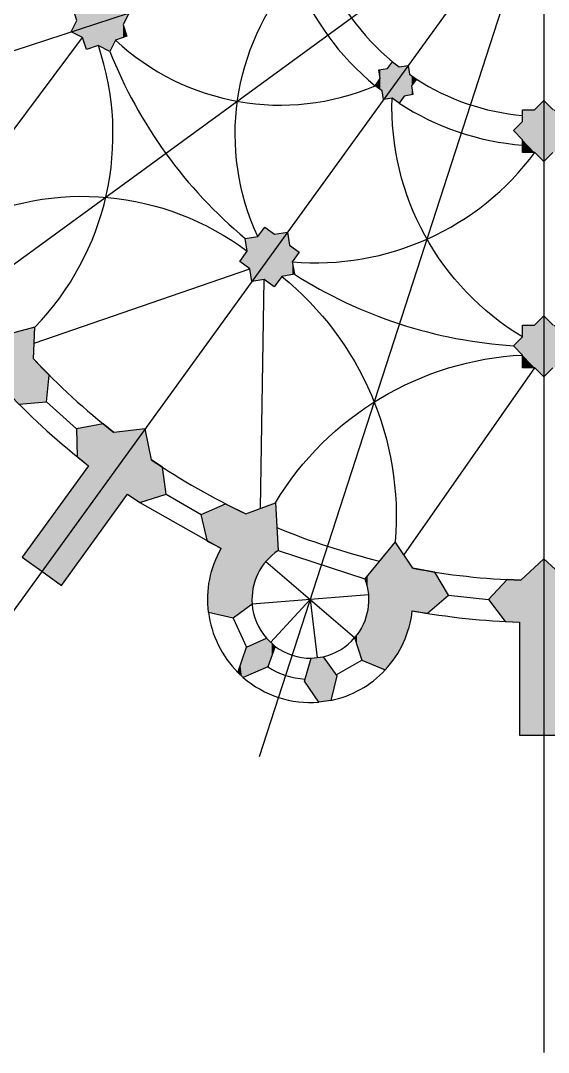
# Model space of a CAD drawing. Extents: x 146 to 208, y -275 to -29.
# Drawn here: x 166.88 to 182.21, y -194.89 to -164.92 of the extents above; entities that cross this region are included whole.
import ezdxf

# ---------------------------------------------------------------- set-up
doc = ezdxf.new("R2010")
doc.units = 0
for name, color, linetype in [('BASE_PLAN', 7, 'CONTINUOUS'), ('LINE_OF_SYMMETRY', 7, 'CONTINUOUS'), ('POCHE', 7, 'CONTINUOUS'), ('VAULT_LINES', 7, 'CONTINUOUS')]:
    doc.layers.add(name, color=color, linetype=linetype)

# ---------------------------------------------------------------- blocks, each defined once
blk = doc.blocks.new('*U58')
at = {"layer": 'POCHE', "linetype": 'CONTINUOUS'}
for points in [[(182.077, -185.668), (181.403, -181.171), (182.077, -180.55)], [(182.077, -185.668), (182.077, -180.55), (182.75, -185.668)], [(182.75, -185.668), (182.077, -180.55), (182.75, -181.171)], [(180.952, -182.371), (180.469, -181.729), (180.952, -181.216)], [(181.01, -182.373), (180.952, -181.216), (181.01, -181.154)], [(180.952, -182.371), (180.952, -181.216), (181.01, -182.373)], [(181.01, -182.373), (181.01, -181.154), (181.372, -182.389)], [(181.372, -182.389), (181.01, -181.154), (181.372, -181.17)], [(181.372, -185.668), (181.372, -181.17), (181.403, -185.668)], [(181.403, -185.668), (181.372, -181.17), (181.403, -181.171)], [(181.403, -185.668), (181.403, -181.171), (182.077, -185.668)], [(182.75, -185.668), (182.75, -181.171), (182.782, -185.668)], [(182.782, -185.668), (182.75, -181.171), (182.782, -181.171)], [(182.782, -182.389), (182.782, -181.171), (183.202, -182.389)], [(183.202, -182.389), (182.782, -181.171), (183.202, -181.171)], [(181.372, -185.668), (181.372, -185.668), (181.372, -182.389)], [(182.782, -185.668), (182.782, -182.389), (182.782, -185.668)], [(182.782, -185.668), (182.782, -182.389), (182.782, -185.081)], [(182.782, -185.668), (182.782, -185.081), (183.3, -185.668)], [(183.3, -185.668), (182.782, -185.081), (183.3, -185.081)], [(183.3, -185.668), (183.3, -185.081), (183.581, -185.374)]]:
    blk.add_solid(points, dxfattribs=at)
blk = doc.blocks.new('*U59')
at = {"layer": 'POCHE', "linetype": 'CONTINUOUS'}
for points in [[(173.439, -183.956), (173.344, -183.388), (173.439, -183.113)], [(174.014, -183.706), (173.439, -183.113), (174.014, -182.853)], [(173.439, -183.956), (173.439, -183.113), (174.014, -183.706)], [(174.014, -183.706), (174.014, -182.853), (174.044, -183.693)], [(174.044, -183.693), (174.014, -182.853), (174.044, -182.886)], [(174.044, -183.693), (174.044, -182.886), (174.056, -183.687)], [(174.056, -183.687), (174.044, -182.886), (174.056, -182.899)], [(174.056, -183.687), (174.056, -182.899), (174.074, -183.639)], [(174.074, -183.639), (174.056, -182.899), (174.074, -182.918)], [(174.074, -183.639), (174.074, -182.918), (174.105, -183.553)], [(174.105, -183.553), (174.074, -182.918), (174.105, -182.949)], [(174.105, -183.553), (174.105, -182.949), (174.137, -183.465)], [(174.137, -183.465), (174.105, -182.949), (174.137, -182.98)], [(174.137, -183.465), (174.137, -182.98), (174.169, -183.375)], [(174.169, -183.375), (174.137, -182.98), (174.169, -183.009)], [(174.169, -183.375), (174.169, -183.009), (174.202, -183.283)], [(174.202, -183.283), (174.169, -183.009), (174.202, -183.038)], [(174.202, -183.283), (174.202, -183.038), (174.236, -183.188)], [(174.236, -183.188), (174.202, -183.038), (174.236, -183.066)], [(174.236, -183.188), (174.236, -183.066), (174.271, -183.092)], [(173.344, -183.997), (173.303, -183.506), (173.344, -183.388)], [(173.344, -183.997), (173.344, -183.388), (173.439, -183.956)], [(173.263, -183.924), (173.223, -183.736), (173.263, -183.622)], [(173.303, -183.961), (173.263, -183.622), (173.303, -183.506)], [(173.263, -183.924), (173.263, -183.622), (173.303, -183.961)], [(173.303, -183.961), (173.303, -183.506), (173.344, -183.997)], [(173.223, -183.887), (173.185, -183.849), (173.223, -183.736)], [(173.223, -183.887), (173.223, -183.736), (173.263, -183.924)]]:
    blk.add_solid(points, dxfattribs=at)
blk = doc.blocks.new('*U60')
at = {"layer": 'POCHE', "linetype": 'CONTINUOUS'}
for points in [[(175.581, -184.708), (175.538, -183.416), (175.581, -183.409)], [(175.624, -184.704), (175.581, -183.409), (175.624, -183.401)], [(175.581, -184.708), (175.581, -183.409), (175.624, -184.704)], [(175.624, -184.704), (175.624, -183.401), (175.625, -184.704)], [(175.625, -184.704), (175.624, -183.401), (175.625, -183.401)], [(175.667, -184.699), (175.625, -183.401), (175.667, -183.392)], [(175.625, -184.704), (175.625, -183.401), (175.667, -184.699)], [(175.667, -184.699), (175.667, -183.392), (175.712, -184.693)], [(175.712, -184.693), (175.667, -183.392), (175.712, -183.455)], [(175.318, -184.383), (175.127, -184.098), (175.318, -183.434)], [(175.362, -184.449), (175.318, -183.434), (175.362, -183.433)], [(175.318, -184.383), (175.318, -183.434), (175.362, -184.449)], [(175.406, -184.515), (175.362, -183.433), (175.406, -183.43)], [(175.362, -184.449), (175.362, -183.433), (175.406, -184.515)], [(175.45, -184.581), (175.406, -183.43), (175.45, -183.427)], [(175.406, -184.515), (175.406, -183.43), (175.45, -184.581)], [(175.493, -184.646), (175.45, -183.427), (175.493, -183.422)], [(175.45, -184.581), (175.45, -183.427), (175.493, -184.646)], [(175.537, -184.712), (175.493, -183.422), (175.537, -183.416)], [(175.493, -184.646), (175.493, -183.422), (175.537, -184.712)], [(175.537, -184.712), (175.537, -183.416), (175.538, -184.713)], [(175.538, -184.713), (175.537, -183.416), (175.538, -183.416)], [(175.538, -184.713), (175.538, -183.416), (175.581, -184.708)], [(175.712, -184.693), (175.712, -183.455), (175.798, -184.679)], [(175.798, -184.679), (175.712, -183.455), (175.798, -183.576)], [(175.798, -184.679), (175.798, -183.576), (175.884, -184.663)], [(175.884, -184.663), (175.798, -183.576), (175.884, -183.696)], [(175.884, -184.663), (175.884, -183.696), (176.065, -183.95)]]:
    blk.add_solid(points, dxfattribs=at)
blk = doc.blocks.new('*U61')
at = {"layer": 'POCHE', "linetype": 'CONTINUOUS'}
for points in [[(168.515, -177.581), (168.5, -176.777), (168.515, -176.774)], [(168.844, -177.843), (168.515, -176.774), (168.844, -176.712)], [(168.515, -177.581), (168.515, -176.774), (168.844, -177.843)], [(169.274, -179.657), (168.844, -176.712), (169.274, -176.631)], [(168.844, -180.251), (168.844, -176.712), (169.274, -179.657)], [(169.274, -179.657), (169.274, -176.631), (169.583, -179.231)], [(169.583, -179.231), (169.274, -176.631), (169.583, -176.877)], [(170.335, -178.908), (169.985, -176.83), (170.335, -176.789)], [(170.492, -178.861), (170.335, -176.789), (170.492, -176.771)], [(170.335, -178.908), (170.335, -176.789), (170.492, -178.861)], [(170.492, -178.861), (170.492, -176.771), (170.673, -178.805)], [(170.673, -178.805), (170.492, -176.771), (170.673, -177.671)], [(169.985, -178.675), (169.583, -176.877), (169.985, -176.83)], [(169.583, -179.231), (169.583, -176.877), (169.985, -178.675)], [(169.985, -178.675), (169.985, -176.83), (170.335, -178.908)], [(170.673, -178.805), (170.673, -177.671), (171.001, -178.705)], [(171.001, -178.705), (170.673, -177.671), (171.001, -177.89)], [(168.844, -180.251), (168.065, -178.92), (168.844, -177.843)], [(171.001, -178.705), (171.001, -177.89), (171.102, -178.674)], [(168.065, -181.328), (167.494, -179.708), (168.065, -178.92)], [(168.065, -181.328), (168.065, -178.92), (168.844, -180.251)], [(167.494, -180.912), (166.924, -180.496), (167.494, -179.708)], [(167.494, -180.912), (167.494, -179.708), (168.065, -181.328)]]:
    blk.add_solid(points, dxfattribs=at)
blk = doc.blocks.new('*U62')
at = {"layer": 'POCHE', "linetype": 'CONTINUOUS'}
for points in [[(172.302, -180.048), (172.118, -179.263), (172.302, -179.182)], [(172.703, -180.247), (172.302, -179.182), (172.703, -179.005)], [(172.302, -180.048), (172.302, -179.182), (172.703, -180.247)], [(172.829, -182.222), (172.703, -179.005), (172.829, -178.95)], [(172.703, -182.191), (172.703, -179.005), (172.829, -182.222)], [(172.829, -182.222), (172.829, -178.95), (173.048, -182.274)], [(173.048, -182.274), (172.829, -178.95), (173.048, -179.058)], [(173.048, -182.274), (173.048, -179.058), (173.416, -182.002)], [(173.416, -182.002), (173.048, -179.058), (173.416, -179.239)], [(173.595, -181.87), (173.416, -179.239), (173.595, -179.172)], [(173.595, -181.757), (173.595, -179.172), (173.595, -181.702)], [(173.595, -181.702), (173.595, -179.172), (173.595, -179.172)], [(173.595, -181.702), (173.595, -179.172), (173.597, -181.646)], [(173.597, -181.646), (173.595, -179.172), (173.597, -179.172)], [(173.6, -181.591), (173.597, -179.172), (173.6, -179.17)], [(173.597, -181.646), (173.597, -179.172), (173.6, -181.591)], [(173.606, -181.535), (173.6, -179.17), (173.606, -179.168)], [(173.6, -181.591), (173.6, -179.17), (173.606, -181.535)], [(173.613, -181.478), (173.606, -179.168), (173.613, -179.165)], [(173.606, -181.535), (173.606, -179.168), (173.613, -181.478)], [(173.623, -181.422), (173.613, -179.165), (173.623, -179.162)], [(173.613, -181.478), (173.613, -179.165), (173.623, -181.422)], [(173.634, -181.366), (173.623, -179.162), (173.634, -179.158)], [(173.623, -181.422), (173.623, -179.162), (173.634, -181.366)], [(173.647, -181.31), (173.634, -179.158), (173.647, -179.153)], [(173.634, -181.366), (173.634, -179.158), (173.647, -181.31)], [(173.662, -181.255), (173.647, -179.153), (173.662, -179.147)], [(173.647, -181.31), (173.647, -179.153), (173.662, -181.255)], [(173.679, -181.2), (173.662, -179.147), (173.679, -179.141)], [(173.662, -181.255), (173.662, -179.147), (173.679, -181.2)], [(173.698, -181.145), (173.679, -179.141), (173.698, -179.134)], [(173.679, -181.2), (173.679, -179.141), (173.698, -181.145)], [(173.719, -181.091), (173.698, -179.134), (173.719, -179.126)], [(173.698, -181.145), (173.698, -179.134), (173.719, -181.091)], [(173.742, -181.037), (173.719, -179.126), (173.742, -179.118)], [(173.719, -181.091), (173.719, -179.126), (173.742, -181.037)], [(173.766, -180.985), (173.742, -179.118), (173.766, -179.109)], [(173.742, -181.037), (173.742, -179.118), (173.766, -180.985)], [(173.793, -180.933), (173.766, -179.109), (173.793, -179.099)], [(173.766, -180.985), (173.766, -179.109), (173.793, -180.933)], [(173.821, -180.882), (173.793, -179.099), (173.821, -179.088)], [(173.793, -180.933), (173.793, -179.099), (173.821, -180.882)], [(173.851, -180.833), (173.821, -179.088), (173.851, -179.077)], [(173.821, -180.882), (173.821, -179.088), (173.851, -180.833)], [(173.882, -180.784), (173.851, -179.077), (173.882, -179.066)], [(173.851, -180.833), (173.851, -179.077), (173.882, -180.784)], [(173.915, -180.736), (173.882, -179.066), (173.915, -179.054)], [(173.882, -180.784), (173.882, -179.066), (173.915, -180.736)], [(173.949, -180.69), (173.915, -179.054), (173.949, -179.041)], [(173.915, -180.736), (173.915, -179.054), (173.949, -180.69)], [(173.985, -180.645), (173.949, -179.041), (173.985, -179.028)], [(173.949, -180.69), (173.949, -179.041), (173.985, -180.645)], [(174.022, -180.602), (173.985, -179.028), (174.022, -179.014)], [(173.985, -180.645), (173.985, -179.028), (174.022, -180.602)], [(174.06, -180.56), (174.022, -179.014), (174.06, -179)], [(174.022, -180.602), (174.022, -179.014), (174.06, -180.56)], [(174.1, -180.52), (174.06, -179), (174.1, -178.985)], [(174.06, -180.56), (174.06, -179), (174.1, -180.52)], [(174.14, -180.481), (174.1, -178.985), (174.14, -178.97)], [(174.1, -180.52), (174.1, -178.985), (174.14, -180.481)], [(174.182, -180.444), (174.14, -178.97), (174.182, -178.954)], [(174.14, -180.481), (174.14, -178.97), (174.182, -180.444)], [(174.224, -180.408), (174.182, -178.954), (174.224, -178.939)], [(174.182, -180.444), (174.182, -178.954), (174.224, -180.408)], [(174.268, -180.374), (174.224, -178.939), (174.268, -178.923)], [(174.224, -180.408), (174.224, -178.939), (174.268, -180.374)], [(174.276, -180.368), (174.268, -178.923), (174.276, -178.919)], [(174.268, -180.374), (174.268, -178.923), (174.276, -180.368)], [(174.276, -180.368), (174.276, -178.919), (174.312, -180.342)], [(174.312, -180.342), (174.276, -178.919), (174.312, -179.538)], [(173.416, -182.002), (173.416, -179.239), (173.595, -181.87)], [(174.312, -180.342), (174.312, -179.538), (174.357, -180.311)], [(172.62, -182.171), (172.594, -180.458), (172.62, -180.405)], [(172.647, -182.178), (172.62, -180.405), (172.647, -180.351)], [(172.62, -182.171), (172.62, -180.405), (172.647, -182.178)], [(172.675, -182.185), (172.647, -180.351), (172.675, -180.299)], [(172.647, -182.178), (172.647, -180.351), (172.675, -182.185)], [(172.703, -182.191), (172.675, -180.299), (172.703, -180.247)], [(172.675, -182.185), (172.675, -180.299), (172.703, -182.191)], [(172.501, -182.143), (172.48, -180.736), (172.501, -180.68)], [(172.523, -182.148), (172.501, -180.68), (172.523, -180.623)], [(172.501, -182.143), (172.501, -180.68), (172.523, -182.148)], [(172.545, -182.154), (172.523, -180.623), (172.545, -180.568)], [(172.523, -182.148), (172.523, -180.623), (172.545, -182.154)], [(172.569, -182.159), (172.545, -180.568), (172.569, -180.513)], [(172.545, -182.154), (172.545, -180.568), (172.569, -182.159)], [(172.594, -182.165), (172.569, -180.513), (172.594, -180.458)], [(172.569, -182.159), (172.569, -180.513), (172.594, -182.165)], [(172.594, -182.165), (172.594, -180.458), (172.62, -182.171)], [(172.409, -182.121), (172.394, -181.026), (172.409, -180.968)], [(172.425, -182.125), (172.409, -180.968), (172.425, -180.909)], [(172.409, -182.121), (172.409, -180.968), (172.425, -182.125)], [(172.443, -182.129), (172.425, -180.909), (172.443, -180.851)], [(172.425, -182.125), (172.425, -180.909), (172.443, -182.129)], [(172.461, -182.133), (172.443, -180.851), (172.461, -180.793)], [(172.443, -182.129), (172.443, -180.851), (172.461, -182.133)], [(172.48, -182.138), (172.461, -180.793), (172.48, -180.736)], [(172.461, -182.133), (172.461, -180.793), (172.48, -182.138)], [(172.48, -182.138), (172.48, -180.736), (172.501, -182.143)], [(172.347, -182.106), (172.338, -181.324), (172.347, -181.264)], [(172.357, -182.108), (172.347, -181.264), (172.357, -181.205)], [(172.347, -182.106), (172.347, -181.264), (172.357, -182.108)], [(172.368, -182.111), (172.357, -181.205), (172.368, -181.145)], [(172.357, -182.108), (172.357, -181.205), (172.368, -182.111)], [(172.381, -182.114), (172.368, -181.145), (172.381, -181.085)], [(172.368, -182.111), (172.368, -181.145), (172.381, -182.114)], [(172.394, -182.117), (172.381, -181.085), (172.394, -181.026)], [(172.381, -182.114), (172.381, -181.085), (172.394, -182.117)], [(172.394, -182.117), (172.394, -181.026), (172.409, -182.121)], [(172.313, -181.866), (172.312, -181.626), (172.313, -181.602)], [(172.315, -181.896), (172.313, -181.602), (172.315, -181.565)], [(172.313, -181.866), (172.313, -181.602), (172.315, -181.896)], [(172.317, -181.925), (172.315, -181.565), (172.317, -181.541)], [(172.315, -181.896), (172.315, -181.565), (172.317, -181.925)], [(172.319, -181.957), (172.317, -181.541), (172.319, -181.505)], [(172.317, -181.925), (172.317, -181.541), (172.319, -181.957)], [(172.321, -181.985), (172.319, -181.505), (172.321, -181.481)], [(172.319, -181.957), (172.319, -181.505), (172.321, -181.985)], [(172.324, -182.018), (172.321, -181.481), (172.324, -181.445)], [(172.321, -181.985), (172.321, -181.481), (172.324, -182.018)], [(172.327, -182.044), (172.324, -181.445), (172.327, -181.421)], [(172.324, -182.018), (172.324, -181.445), (172.327, -182.044)], [(172.331, -182.078), (172.327, -181.421), (172.331, -181.384)], [(172.327, -182.044), (172.327, -181.421), (172.331, -182.078)], [(172.333, -182.103), (172.331, -181.384), (172.333, -181.362)], [(172.331, -182.078), (172.331, -181.384), (172.333, -182.103)], [(172.338, -182.104), (172.333, -181.362), (172.338, -181.324)], [(172.333, -182.103), (172.333, -181.362), (172.338, -182.104)], [(172.338, -182.104), (172.338, -181.324), (172.347, -182.106)], [(172.311, -181.768), (172.31, -181.746), (172.311, -181.686)], [(172.312, -181.834), (172.311, -181.664), (172.312, -181.626)], [(172.311, -181.806), (172.311, -181.686), (172.311, -181.664)], [(172.311, -181.806), (172.311, -181.664), (172.312, -181.834)], [(172.311, -181.768), (172.311, -181.686), (172.311, -181.806)], [(172.312, -181.834), (172.312, -181.626), (172.313, -181.866)], [(173.595, -181.87), (173.595, -181.757), (173.596, -181.869)], [(173.596, -181.869), (173.595, -181.757), (173.596, -181.812)], [(173.596, -181.869), (173.596, -181.812), (173.6, -181.866)]]:
    blk.add_solid(points, dxfattribs=at)
blk = doc.blocks.new('*U63')
at = {"layer": 'POCHE', "linetype": 'CONTINUOUS'}
for points in [[(177.727, -183.452), (177.692, -180.134), (177.727, -180.091)], [(177.757, -183.409), (177.727, -180.091), (177.757, -180.055)], [(177.727, -183.452), (177.727, -180.091), (177.757, -183.409)], [(177.757, -183.409), (177.757, -180.055), (177.761, -183.403)], [(177.761, -183.403), (177.757, -180.055), (177.761, -180.061)], [(177.761, -183.403), (177.761, -180.061), (177.795, -183.352)], [(177.795, -183.352), (177.761, -180.061), (177.795, -180.111)], [(177.795, -183.352), (177.795, -180.111), (177.827, -183.301)], [(177.827, -183.301), (177.795, -180.111), (177.827, -180.159)], [(177.465, -183.776), (176.986, -181), (177.465, -180.413)], [(177.505, -183.733), (177.465, -180.413), (177.505, -180.364)], [(177.465, -183.776), (177.465, -180.413), (177.505, -183.733)], [(177.544, -183.688), (177.505, -180.364), (177.544, -180.316)], [(177.505, -183.733), (177.505, -180.364), (177.544, -183.688)], [(177.582, -183.643), (177.544, -180.316), (177.582, -180.269)], [(177.544, -183.688), (177.544, -180.316), (177.582, -183.643)], [(177.62, -183.597), (177.582, -180.269), (177.62, -180.223)], [(177.582, -183.643), (177.582, -180.269), (177.62, -183.597)], [(177.657, -183.549), (177.62, -180.223), (177.657, -180.178)], [(177.62, -183.597), (177.62, -180.223), (177.657, -183.549)], [(177.692, -183.501), (177.657, -180.178), (177.692, -180.134)], [(177.657, -183.549), (177.657, -180.178), (177.692, -183.501)], [(177.692, -183.501), (177.692, -180.134), (177.727, -183.452)], [(177.827, -183.301), (177.827, -180.159), (177.858, -183.249)], [(177.858, -183.249), (177.827, -180.159), (177.858, -180.206)], [(177.858, -183.249), (177.858, -180.206), (177.888, -183.197)], [(177.888, -183.197), (177.858, -180.206), (177.888, -180.251)], [(177.888, -183.197), (177.888, -180.251), (177.917, -183.144)], [(177.917, -183.144), (177.888, -180.251), (177.917, -180.295)], [(177.917, -183.144), (177.917, -180.295), (177.945, -183.09)], [(177.945, -183.09), (177.917, -180.295), (177.945, -180.337)], [(177.945, -183.09), (177.945, -180.337), (177.972, -183.036)], [(177.972, -183.036), (177.945, -180.337), (177.972, -180.378)], [(177.972, -183.036), (177.972, -180.378), (177.998, -182.981)], [(177.998, -182.981), (177.972, -180.378), (177.998, -180.416)], [(177.998, -182.981), (177.998, -180.416), (178.022, -182.925)], [(178.022, -182.925), (177.998, -180.416), (178.022, -180.454)], [(178.022, -182.925), (178.022, -180.454), (178.046, -182.87)], [(178.046, -182.87), (178.022, -180.454), (178.046, -180.489)], [(178.046, -182.87), (178.046, -180.489), (178.068, -182.813)], [(178.068, -182.813), (178.046, -180.489), (178.068, -180.523)], [(178.068, -182.813), (178.068, -180.523), (178.089, -182.757)], [(178.089, -182.757), (178.068, -180.523), (178.089, -180.555)], [(178.089, -182.757), (178.089, -180.555), (178.11, -182.699)], [(178.11, -182.699), (178.089, -180.555), (178.11, -180.585)], [(178.11, -182.699), (178.11, -180.585), (178.128, -182.642)], [(178.128, -182.642), (178.11, -180.585), (178.128, -180.613)], [(178.128, -182.642), (178.128, -180.613), (178.146, -182.584)], [(178.146, -182.584), (178.128, -180.613), (178.146, -180.64)], [(178.146, -182.584), (178.146, -180.64), (178.163, -182.526)], [(178.163, -182.526), (178.146, -180.64), (178.163, -180.665)], [(178.163, -182.526), (178.163, -180.665), (178.178, -182.468)], [(178.178, -182.468), (178.163, -180.665), (178.178, -180.688)], [(178.178, -182.468), (178.178, -180.688), (178.192, -182.41)], [(178.192, -182.41), (178.178, -180.688), (178.192, -180.709)], [(178.192, -182.41), (178.192, -180.709), (178.205, -182.351)], [(178.205, -182.351), (178.192, -180.709), (178.205, -180.729)], [(176.978, -181.566), (176.971, -181.018), (176.978, -181.01)], [(176.982, -181.623), (176.978, -181.01), (176.982, -181.005)], [(176.978, -181.566), (176.978, -181.01), (176.982, -181.623)], [(176.985, -181.68), (176.982, -181.005), (176.985, -181.001)], [(176.982, -181.623), (176.982, -181.005), (176.985, -181.68)], [(176.986, -181.738), (176.985, -181.001), (176.986, -181)], [(176.985, -181.68), (176.985, -181.001), (176.986, -181.738)], [(176.986, -183.577), (176.986, -181), (177.465, -183.776)], [(178.205, -182.351), (178.205, -180.729), (178.217, -182.292)], [(178.217, -182.292), (178.205, -180.729), (178.217, -180.747)], [(178.217, -182.292), (178.217, -180.747), (178.228, -182.233)], [(178.228, -182.233), (178.217, -180.747), (178.228, -180.763)], [(178.228, -182.233), (178.228, -180.763), (178.237, -182.175)], [(178.237, -182.175), (178.228, -180.763), (178.237, -180.777)], [(178.237, -182.175), (178.237, -180.777), (178.245, -182.116)], [(178.245, -182.116), (178.237, -180.777), (178.245, -180.789)], [(178.245, -182.116), (178.245, -180.789), (178.252, -182.057)], [(178.252, -182.057), (178.245, -180.789), (178.252, -180.799)], [(178.252, -182.057), (178.252, -180.799), (178.266, -182.059)], [(178.266, -182.059), (178.252, -180.799), (178.266, -180.821)], [(178.266, -182.059), (178.266, -180.821), (178.694, -182.132)], [(178.694, -182.132), (178.266, -180.821), (178.694, -180.896)], [(178.694, -182.132), (178.694, -180.896), (178.91, -181.945)], [(178.91, -181.945), (178.694, -180.896), (178.91, -180.933)], [(178.91, -181.945), (178.91, -180.933), (179.302, -181.606)], [(176.896, -181.184), (176.877, -181.133), (176.896, -181.111)], [(176.912, -181.237), (176.896, -181.111), (176.912, -181.09)], [(176.896, -181.184), (176.896, -181.111), (176.912, -181.237)], [(176.927, -181.29), (176.912, -181.09), (176.927, -181.072)], [(176.912, -181.237), (176.912, -181.09), (176.927, -181.29)], [(176.941, -181.343), (176.927, -181.072), (176.941, -181.055)], [(176.927, -181.29), (176.927, -181.072), (176.941, -181.343)], [(176.953, -181.398), (176.941, -181.055), (176.953, -181.041)], [(176.941, -181.343), (176.941, -181.055), (176.953, -181.398)], [(176.963, -181.454), (176.953, -181.041), (176.963, -181.028)], [(176.953, -181.398), (176.953, -181.041), (176.963, -181.454)], [(176.971, -181.51), (176.963, -181.028), (176.971, -181.018)], [(176.963, -181.454), (176.963, -181.028), (176.971, -181.51)], [(176.971, -181.51), (176.971, -181.018), (176.978, -181.566)], [(176.976, -183.573), (176.969, -181.969), (176.976, -181.911)], [(176.981, -183.575), (176.976, -181.911), (176.981, -181.854)], [(176.976, -183.573), (176.976, -181.911), (176.981, -183.575)], [(176.984, -183.576), (176.981, -181.854), (176.984, -181.796)], [(176.981, -183.575), (176.981, -181.854), (176.984, -183.576)], [(176.986, -183.577), (176.984, -181.796), (176.986, -181.738)], [(176.984, -183.576), (176.984, -181.796), (176.986, -183.577)], [(176.921, -183.55), (176.905, -182.252), (176.921, -182.196)], [(176.936, -183.556), (176.921, -182.196), (176.936, -182.14)], [(176.921, -183.55), (176.921, -182.196), (176.936, -183.556)], [(176.949, -183.561), (176.936, -182.14), (176.949, -182.084)], [(176.936, -183.556), (176.936, -182.14), (176.949, -183.561)], [(176.96, -183.566), (176.949, -182.084), (176.96, -182.026)], [(176.949, -183.561), (176.949, -182.084), (176.96, -183.566)], [(176.969, -183.57), (176.96, -182.026), (176.969, -181.969)], [(176.96, -183.566), (176.96, -182.026), (176.969, -183.57)], [(176.969, -183.57), (176.969, -181.969), (176.976, -183.573)], [(176.82, -183.508), (176.795, -182.516), (176.82, -182.465)], [(176.844, -183.517), (176.82, -182.465), (176.844, -182.413)], [(176.82, -183.508), (176.82, -182.465), (176.844, -183.517)], [(176.866, -183.527), (176.844, -182.413), (176.866, -182.36)], [(176.844, -183.517), (176.844, -182.413), (176.866, -183.527)], [(176.886, -183.535), (176.866, -182.36), (176.886, -182.306)], [(176.866, -183.527), (176.866, -182.36), (176.886, -183.535)], [(176.905, -183.543), (176.886, -182.306), (176.905, -182.252)], [(176.886, -183.535), (176.886, -182.306), (176.905, -183.543)], [(176.905, -183.543), (176.905, -182.252), (176.921, -183.55)], [(176.614, -182.947), (176.579, -182.838), (176.614, -182.796)], [(176.647, -183.053), (176.614, -182.796), (176.647, -182.753)], [(176.614, -182.947), (176.614, -182.796), (176.647, -183.053)], [(176.679, -183.155), (176.647, -182.753), (176.679, -182.708)], [(176.647, -183.053), (176.647, -182.753), (176.679, -183.155)], [(176.71, -183.253), (176.679, -182.708), (176.71, -182.662)], [(176.679, -183.155), (176.679, -182.708), (176.71, -183.253)], [(176.74, -183.347), (176.71, -182.662), (176.74, -182.615)], [(176.71, -183.253), (176.71, -182.662), (176.74, -183.347)], [(176.768, -183.436), (176.74, -182.615), (176.768, -182.566)], [(176.74, -183.347), (176.74, -182.615), (176.768, -183.436)], [(176.786, -183.493), (176.768, -182.566), (176.786, -182.532)], [(176.768, -183.436), (176.768, -182.566), (176.786, -183.493)], [(176.795, -183.497), (176.786, -182.532), (176.795, -182.516)], [(176.786, -183.493), (176.786, -182.532), (176.795, -183.497)], [(176.795, -183.497), (176.795, -182.516), (176.82, -183.508)]]:
    blk.add_solid(points, dxfattribs=at)
blk = doc.blocks.new('*U64')
at = {"layer": 'POCHE', "linetype": 'CONTINUOUS'}
for points in [[(182.077, -175.262), (181.818, -173.747), (182.077, -173.492)], [(182.077, -175.262), (182.077, -173.492), (182.336, -174.997)], [(182.336, -174.997), (182.077, -173.492), (182.336, -173.747)], [(181.457, -174.102), (181.457, -173.757), (181.808, -174.997)], [(181.808, -174.997), (181.457, -173.757), (181.808, -173.757)], [(181.818, -174.997), (181.808, -173.757), (181.818, -173.747)], [(181.808, -174.997), (181.808, -173.757), (181.818, -174.997)], [(181.818, -174.997), (181.818, -173.747), (182.077, -175.262)], [(182.336, -174.997), (182.336, -173.747), (182.346, -174.997)], [(182.346, -174.997), (182.336, -173.747), (182.346, -173.757)], [(182.346, -174.997), (182.346, -173.757), (182.696, -174.997)], [(182.696, -174.102), (182.346, -173.757), (182.696, -173.757)], [(182.696, -174.997), (182.346, -173.757), (182.696, -174.628)], [(182.696, -174.628), (182.346, -173.757), (182.696, -174.102)], [(181.457, -174.628), (181.195, -174.36), (181.457, -174.102)], [(181.457, -174.628), (181.457, -174.102), (181.808, -174.997)], [(182.696, -174.628), (182.696, -174.102), (182.958, -174.36)], [(181.457, -174.997), (181.457, -174.628), (181.808, -174.997)]]:
    blk.add_solid(points, dxfattribs=at)
blk = doc.blocks.new('*U65')
at = {"layer": 'POCHE', "linetype": 'CONTINUOUS'}
for points in [[(181.457, -167.85), (181.457, -167.505), (181.808, -168.745)], [(181.808, -168.745), (181.457, -167.505), (181.808, -167.505)], [(181.818, -168.745), (181.808, -167.505), (181.818, -167.495)], [(181.808, -168.745), (181.808, -167.505), (181.818, -168.745)], [(182.077, -169.01), (181.818, -167.495), (182.077, -167.24)], [(181.818, -168.745), (181.818, -167.495), (182.077, -169.01)], [(182.077, -169.01), (182.077, -167.24), (182.336, -168.745)], [(182.336, -168.745), (182.077, -167.24), (182.336, -167.495)], [(182.336, -168.745), (182.336, -167.495), (182.346, -168.745)], [(182.346, -168.745), (182.336, -167.495), (182.346, -167.505)], [(182.346, -168.745), (182.346, -167.505), (182.696, -168.745)], [(182.696, -167.85), (182.346, -167.505), (182.696, -167.505)], [(182.696, -168.745), (182.346, -167.505), (182.696, -168.376)], [(182.696, -168.376), (182.346, -167.505), (182.696, -167.85)], [(181.457, -168.376), (181.195, -168.108), (181.457, -167.85)], [(181.457, -168.376), (181.457, -167.85), (181.808, -168.745)], [(182.696, -168.376), (182.696, -167.85), (182.958, -168.108)], [(181.457, -168.745), (181.457, -168.376), (181.808, -168.745)]]:
    blk.add_solid(points, dxfattribs=at)
blk = doc.blocks.new('*U67')
at = {"layer": 'POCHE', "linetype": 'CONTINUOUS'}
for points in [[(177.376, -166.953), (177.323, -166.336), (177.376, -166.328)], [(177.414, -167.208), (177.376, -166.328), (177.414, -166.322)], [(177.376, -166.953), (177.376, -166.328), (177.414, -167.208)], [(177.537, -167.187), (177.414, -166.322), (177.537, -166.304)], [(177.414, -167.208), (177.414, -166.322), (177.537, -167.187)], [(177.667, -167.165), (177.537, -166.304), (177.667, -166.125)], [(177.537, -167.187), (177.537, -166.304), (177.667, -167.165)], [(177.677, -167.173), (177.667, -166.125), (177.677, -166.11)], [(177.667, -167.165), (177.667, -166.125), (177.677, -167.173)], [(177.677, -167.173), (177.677, -166.11), (177.869, -167.313)], [(177.869, -167.313), (177.677, -166.11), (177.869, -166.25)], [(177.869, -167.313), (177.869, -166.25), (177.874, -167.306)], [(177.874, -167.306), (177.869, -166.25), (177.874, -166.254)], [(178.018, -167.106), (177.874, -166.254), (178.018, -166.232)], [(177.874, -167.306), (177.874, -166.254), (178.018, -167.106)], [(178.132, -167.087), (178.018, -166.232), (178.132, -166.215)], [(178.018, -167.106), (178.018, -166.232), (178.132, -167.087)], [(178.132, -167.087), (178.132, -166.215), (178.176, -167.079)], [(178.176, -167.079), (178.132, -166.215), (178.176, -166.474)], [(177.323, -166.915), (177.174, -166.806), (177.323, -166.599)], [(177.323, -166.599), (177.285, -166.341), (177.323, -166.336)], [(177.323, -166.915), (177.323, -166.336), (177.376, -166.953)], [(178.176, -167.079), (178.176, -166.474), (178.232, -167.07)], [(178.232, -167.07), (178.176, -166.474), (178.232, -166.515)], [(178.232, -166.811), (178.232, -166.515), (178.372, -166.617)], [(178.232, -167.07), (178.232, -166.811), (178.274, -167.063)]]:
    blk.add_solid(points, dxfattribs=at)
blk = doc.blocks.new('*U68')
at = {"layer": 'POCHE', "linetype": 'CONTINUOUS'}
for points in [[(173.953, -172.432), (173.766, -171.189), (173.953, -170.931)], [(173.968, -172.443), (173.953, -170.931), (173.968, -170.91)], [(173.953, -172.432), (173.953, -170.931), (173.968, -172.443)], [(173.968, -172.443), (173.968, -170.91), (174.245, -172.644)], [(174.245, -172.644), (173.968, -170.91), (174.245, -171.111)], [(174.245, -172.644), (174.245, -171.111), (174.252, -172.634)], [(174.252, -172.634), (174.245, -171.111), (174.252, -171.117)], [(174.46, -172.346), (174.252, -171.117), (174.46, -171.086)], [(174.252, -172.634), (174.252, -171.117), (174.46, -172.346)], [(174.625, -172.318), (174.46, -171.086), (174.625, -171.061)], [(174.46, -172.346), (174.46, -171.086), (174.625, -172.318)], [(174.625, -172.318), (174.625, -171.061), (174.687, -172.308)], [(174.687, -172.308), (174.625, -171.061), (174.687, -171.434)], [(173.458, -171.615), (173.403, -171.244), (173.458, -171.235)], [(173.534, -172.126), (173.458, -171.235), (173.534, -171.224)], [(173.458, -172.07), (173.458, -171.235), (173.534, -172.126)], [(173.588, -172.493), (173.534, -171.224), (173.588, -171.216)], [(173.534, -172.126), (173.534, -171.224), (173.588, -172.493)], [(173.766, -172.463), (173.588, -171.216), (173.766, -171.189)], [(173.588, -172.493), (173.588, -171.216), (173.766, -172.463)], [(173.766, -172.463), (173.766, -171.189), (173.953, -172.432)], [(173.458, -172.07), (173.242, -171.913), (173.458, -171.615)], [(174.687, -172.308), (174.687, -171.434), (174.768, -172.294)], [(174.768, -172.294), (174.687, -171.434), (174.768, -171.494)], [(174.768, -171.92), (174.768, -171.494), (174.971, -171.641)], [(174.768, -172.294), (174.768, -171.92), (174.829, -172.284)]]:
    blk.add_solid(points, dxfattribs=at)
blk = doc.blocks.new('*U69')
at = {"layer": 'POCHE', "linetype": 'CONTINUOUS'}
for points in [[(167.25, -174.742), (167.25, -173.832), (167.287, -173.822)], [(166.168, -176.061), (166.12, -174.129), (166.168, -174.116)], [(166.214, -176.023), (166.168, -174.116), (166.214, -174.104)], [(166.168, -176.061), (166.168, -174.116), (166.214, -176.023)], [(166.26, -175.984), (166.214, -174.104), (166.26, -174.092)], [(166.214, -176.023), (166.214, -174.104), (166.26, -175.984)], [(166.305, -175.944), (166.26, -174.092), (166.305, -174.08)], [(166.26, -175.984), (166.26, -174.092), (166.305, -175.944)], [(166.349, -175.904), (166.305, -174.08), (166.349, -174.069)], [(166.305, -175.944), (166.305, -174.08), (166.349, -175.904)], [(166.392, -175.862), (166.349, -174.069), (166.392, -174.058)], [(166.349, -175.904), (166.349, -174.069), (166.392, -175.862)], [(166.434, -175.82), (166.392, -174.058), (166.434, -174.047)], [(166.392, -175.862), (166.392, -174.058), (166.434, -175.82)], [(166.475, -175.777), (166.434, -174.047), (166.475, -174.036)], [(166.434, -175.82), (166.434, -174.047), (166.475, -175.777)], [(166.515, -175.734), (166.475, -174.036), (166.515, -174.025)], [(166.475, -175.777), (166.475, -174.036), (166.515, -175.734)], [(166.828, -176.055), (166.515, -174.025), (166.828, -173.943)], [(166.515, -175.734), (166.515, -174.025), (166.828, -176.055)], [(167.25, -176.02), (166.828, -173.943), (167.25, -173.832)], [(166.828, -176.055), (166.828, -173.943), (167.25, -176.02)], [(165.872, -176.27), (165.849, -174.434), (165.872, -174.383)], [(165.892, -176.257), (165.872, -174.382), (165.892, -174.331)], [(165.872, -176.27), (165.872, -174.383), (165.872, -174.382)], [(165.872, -176.27), (165.872, -174.382), (165.892, -176.257)], [(165.872, -176.27), (165.872, -174.383), (165.872, -176.27)], [(165.911, -176.245), (165.892, -174.331), (165.911, -174.28)], [(165.892, -176.257), (165.892, -174.331), (165.911, -176.245)], [(165.923, -176.237), (165.911, -174.28), (165.923, -174.243)], [(165.911, -176.245), (165.911, -174.28), (165.923, -176.237)], [(165.928, -176.234), (165.923, -174.243), (165.928, -174.228)], [(165.923, -176.237), (165.923, -174.243), (165.928, -176.234)], [(165.943, -176.224), (165.928, -174.228), (165.943, -174.175)], [(165.928, -176.234), (165.928, -174.228), (165.943, -176.224)], [(165.974, -176.204), (165.943, -174.175), (165.974, -174.168)], [(165.943, -176.224), (165.943, -174.175), (165.974, -176.204)], [(166.023, -176.17), (165.974, -174.168), (166.023, -174.154)], [(165.974, -176.204), (165.974, -174.168), (166.023, -176.17)], [(166.072, -176.134), (166.023, -174.154), (166.072, -174.142)], [(166.023, -176.17), (166.023, -174.154), (166.072, -176.134)], [(166.12, -176.098), (166.072, -174.142), (166.12, -174.129)], [(166.072, -176.134), (166.072, -174.142), (166.12, -176.098)], [(166.12, -176.098), (166.12, -174.129), (166.168, -176.061)], [(165.71, -176.363), (165.677, -174.729), (165.71, -174.682)], [(165.715, -176.36), (165.71, -174.682), (165.715, -174.674)], [(165.71, -176.363), (165.71, -174.682), (165.715, -176.36)], [(165.741, -176.346), (165.715, -174.674), (165.741, -174.634)], [(165.715, -176.36), (165.715, -174.674), (165.741, -176.346)], [(165.768, -176.331), (165.741, -174.634), (165.768, -174.59)], [(165.741, -176.346), (165.741, -174.634), (165.768, -176.331)], [(165.771, -176.329), (165.768, -174.59), (165.771, -174.585)], [(165.768, -176.331), (165.768, -174.59), (165.771, -176.329)], [(165.799, -176.313), (165.771, -174.585), (165.799, -174.535)], [(165.771, -176.329), (165.771, -174.585), (165.799, -176.313)], [(165.82, -176.301), (165.799, -174.535), (165.82, -174.494)], [(165.799, -176.313), (165.799, -174.535), (165.82, -176.301)], [(165.825, -176.298), (165.82, -174.494), (165.825, -174.485)], [(165.82, -176.301), (165.82, -174.494), (165.825, -176.298)], [(165.849, -176.283), (165.825, -174.485), (165.849, -174.434)], [(165.825, -176.298), (165.825, -174.485), (165.849, -176.283)], [(165.849, -176.283), (165.849, -174.434), (165.872, -176.27)], [(165.442, -176.49), (165.402, -175.025), (165.442, -174.989)], [(165.445, -176.488), (165.442, -174.989), (165.445, -174.987)], [(165.442, -176.49), (165.442, -174.989), (165.445, -176.488)], [(165.487, -176.47), (165.445, -174.987), (165.487, -174.947)], [(165.445, -176.488), (165.445, -174.987), (165.487, -176.47)], [(165.497, -176.466), (165.487, -174.947), (165.497, -174.937)], [(165.487, -176.47), (165.487, -174.947), (165.497, -176.466)], [(165.528, -176.452), (165.497, -174.937), (165.528, -174.906)], [(165.497, -176.466), (165.497, -174.937), (165.528, -176.452)], [(165.553, -176.441), (165.528, -174.906), (165.553, -174.88)], [(165.528, -176.452), (165.528, -174.906), (165.553, -176.441)], [(165.568, -176.434), (165.553, -174.88), (165.568, -174.863)], [(165.553, -176.441), (165.553, -174.88), (165.568, -176.434)], [(165.606, -176.416), (165.568, -174.863), (165.606, -174.82)], [(165.568, -176.434), (165.568, -174.863), (165.606, -176.416)], [(165.607, -176.415), (165.606, -174.82), (165.607, -174.818)], [(165.606, -176.416), (165.606, -174.82), (165.607, -176.415)], [(165.642, -176.398), (165.607, -174.818), (165.642, -174.775)], [(165.607, -176.415), (165.607, -174.818), (165.642, -176.398)], [(165.661, -176.388), (165.642, -174.775), (165.661, -174.749)], [(165.642, -176.398), (165.642, -174.775), (165.661, -176.388)], [(165.677, -176.38), (165.661, -174.749), (165.677, -174.729)], [(165.661, -176.388), (165.661, -174.749), (165.677, -176.38)], [(165.677, -176.38), (165.677, -174.729), (165.71, -176.363)], [(167.25, -176.02), (167.25, -174.742), (167.628, -175.989)], [(167.628, -175.989), (167.25, -174.742), (167.628, -175.134)], [(164.913, -176.652), (164.871, -175.329), (164.913, -175.314)], [(164.929, -176.649), (164.913, -175.314), (164.929, -175.307)], [(164.913, -176.652), (164.913, -175.314), (164.929, -176.649)], [(164.965, -176.641), (164.929, -175.307), (164.965, -175.293)], [(164.929, -176.649), (164.929, -175.307), (164.965, -176.641)], [(164.987, -176.636), (164.965, -175.293), (164.987, -175.283)], [(164.965, -176.641), (164.965, -175.293), (164.987, -176.636)], [(165.016, -176.629), (164.987, -175.283), (165.016, -175.27)], [(164.987, -176.636), (164.987, -175.283), (165.016, -176.629)], [(165.044, -176.622), (165.016, -175.27), (165.044, -175.257)], [(165.016, -176.629), (165.016, -175.27), (165.044, -176.622)], [(165.067, -176.616), (165.044, -175.257), (165.067, -175.246)], [(165.044, -176.622), (165.044, -175.257), (165.067, -176.616)], [(165.102, -176.606), (165.067, -175.246), (165.102, -175.228)], [(165.067, -176.616), (165.067, -175.246), (165.102, -176.606)], [(165.117, -176.602), (165.102, -175.228), (165.117, -175.219)], [(165.102, -176.606), (165.102, -175.228), (165.117, -176.602)], [(165.159, -176.59), (165.117, -175.219), (165.159, -175.196)], [(165.117, -176.602), (165.117, -175.219), (165.159, -176.59)], [(165.167, -176.588), (165.159, -175.196), (165.167, -175.191)], [(165.159, -176.59), (165.159, -175.196), (165.167, -176.588)], [(165.216, -176.572), (165.167, -175.191), (165.216, -175.161)], [(165.167, -176.588), (165.167, -175.191), (165.216, -176.572)], [(165.264, -176.556), (165.216, -175.161), (165.264, -175.13)], [(165.216, -176.572), (165.216, -175.161), (165.216, -176.572)], [(165.216, -176.572), (165.216, -175.161), (165.216, -175.161)], [(165.216, -176.572), (165.216, -175.161), (165.264, -176.556)], [(165.273, -176.553), (165.264, -175.13), (165.273, -175.123)], [(165.264, -176.556), (165.264, -175.13), (165.273, -176.553)], [(165.311, -176.54), (165.273, -175.123), (165.311, -175.096)], [(165.273, -176.553), (165.273, -175.123), (165.311, -176.54)], [(165.33, -176.533), (165.311, -175.096), (165.33, -175.082)], [(165.311, -176.54), (165.311, -175.096), (165.33, -176.533)], [(165.357, -176.523), (165.33, -175.082), (165.357, -175.061)], [(165.33, -176.533), (165.33, -175.082), (165.357, -176.523)], [(165.386, -176.512), (165.357, -175.061), (165.386, -175.037)], [(165.357, -176.523), (165.357, -175.061), (165.386, -176.512)], [(165.402, -176.506), (165.386, -175.037), (165.402, -175.025)], [(165.386, -176.512), (165.386, -175.037), (165.402, -176.506)], [(165.402, -176.506), (165.402, -175.025), (165.442, -176.49)], [(167.628, -175.989), (167.628, -175.134), (167.705, -175.213)], [(164.704, -176.386), (164.488, -176.031), (164.704, -175.379)], [(164.756, -176.472), (164.704, -175.379), (164.756, -175.365)], [(164.704, -176.386), (164.704, -175.379), (164.756, -176.472)], [(164.809, -176.558), (164.756, -175.365), (164.809, -175.35)], [(164.756, -176.472), (164.756, -175.365), (164.809, -176.558)], [(164.861, -176.644), (164.809, -175.35), (164.861, -175.333)], [(164.809, -176.558), (164.809, -175.35), (164.861, -176.644)], [(164.871, -176.661), (164.861, -175.333), (164.871, -175.329)], [(164.861, -176.644), (164.861, -175.333), (164.871, -176.661)], [(164.871, -176.661), (164.871, -175.329), (164.913, -176.652)]]:
    blk.add_solid(points, dxfattribs=at)
blk = doc.blocks.new('*U73')
at = {"layer": 'POCHE', "linetype": 'CONTINUOUS'}
for points in [[(168.924, -165.709), (168.785, -164.393), (168.924, -164.125)], [(168.924, -165.709), (168.924, -164.125), (169.133, -165.64)], [(169.133, -165.64), (168.924, -164.125), (169.133, -164.234)], [(169.468, -165.808), (169.249, -164.295), (169.468, -164.224)], [(169.576, -165.59), (169.468, -164.224), (169.576, -164.188)], [(169.468, -165.808), (169.468, -164.224), (169.576, -165.59)], [(169.576, -165.59), (169.576, -164.188), (169.632, -165.478)], [(169.632, -165.478), (169.576, -164.188), (169.632, -164.36)], [(168.673, -165.41), (168.513, -164.535), (168.673, -164.483)], [(168.751, -165.649), (168.673, -164.483), (168.751, -164.458)], [(168.673, -165.41), (168.673, -164.483), (168.751, -165.649)], [(168.785, -165.754), (168.751, -164.458), (168.785, -164.393)], [(168.751, -165.649), (168.751, -164.458), (168.785, -165.754)], [(168.785, -165.754), (168.785, -164.393), (168.924, -165.709)], [(169.133, -165.64), (169.133, -164.234), (169.249, -165.698)], [(169.249, -165.698), (169.133, -164.234), (169.249, -164.295)], [(169.249, -165.698), (169.249, -164.295), (169.468, -165.808)], [(169.632, -165.478), (169.632, -164.36), (169.685, -165.461)], [(169.685, -165.461), (169.632, -164.36), (169.685, -164.523)], [(169.685, -165.461), (169.685, -164.523), (169.851, -165.406)], [(169.851, -165.406), (169.685, -164.523), (169.851, -164.61)], [(168.513, -164.915), (168.402, -164.572), (168.513, -164.535)], [(168.513, -165.33), (168.513, -164.535), (168.673, -165.41)], [(169.851, -165.036), (169.851, -164.61), (170.019, -164.698)], [(168.513, -165.33), (168.342, -165.245), (168.513, -164.915)], [(169.851, -165.406), (169.851, -165.036), (169.959, -165.371)]]:
    blk.add_solid(points, dxfattribs=at)

msp = doc.modelspace()

# ---------------------------------------------------------------- linework, layer by layer
at = {"layer": 'BASE_PLAN'}
for p, q in [((182.077, -160.765), (149.749, -171.309)), ((182.077, -160.765), (162.097, -188.369)), ((182.077, -160.765), (182.077, -194.885)), ((168.513, -164.915), (168.402, -164.572)), ((170.019, -164.698), (169.851, -165.036)), ((168.342, -165.245), (168.513, -164.915)), ((169.851, -165.036), (169.959, -165.371)), ((164.694, -170.725), (168.673, -165.41)), ((168.673, -165.41), (168.342, -165.245)), ((168.785, -165.754), (168.673, -165.41)), ((169.959, -165.371), (169.632, -165.478)), ((169.133, -165.64), (168.785, -165.754)), ((169.468, -165.808), (169.133, -165.64)), ((169.632, -165.478), (169.468, -165.808)), ((177.285, -166.341), (177.537, -166.304)), ((177.537, -166.304), (177.677, -166.11)), ((177.677, -166.11), (177.874, -166.254)), ((177.874, -166.254), (178.132, -166.215)), ((178.132, -166.215), (178.176, -166.474)), ((177.174, -166.806), (177.323, -166.599)), ((177.323, -166.599), (177.285, -166.341)), ((178.176, -166.474), (178.372, -166.617)), ((178.372, -166.617), (178.232, -166.811)), ((177.376, -166.953), (177.174, -166.806)), ((178.232, -166.811), (178.274, -167.063)), ((177.414, -167.208), (177.376, -166.953)), ((177.667, -167.165), (177.414, -167.208)), ((177.869, -167.313), (177.667, -167.165)), ((178.018, -167.106), (177.869, -167.313)), ((178.274, -167.063), (178.018, -167.106)), ((181.457, -167.85), (181.457, -167.505)), ((181.457, -167.505), (181.808, -167.505)), ((181.808, -167.505), (182.077, -167.24)), ((182.077, -167.24), (182.346, -167.505)), ((181.195, -168.108), (181.457, -167.85)), ((181.457, -168.376), (181.195, -168.108)), ((181.457, -168.745), (181.457, -168.376)), ((181.818, -168.745), (181.457, -168.745)), ((182.077, -169.01), (181.818, -168.745)), ((182.336, -168.745), (182.077, -169.01)), ((173.766, -171.189), (173.968, -170.91)), ((173.968, -170.91), (174.252, -171.117)), ((174.252, -171.117), (174.625, -171.061)), ((174.625, -171.061), (174.687, -171.434)), ((173.403, -171.244), (173.766, -171.189)), ((173.458, -171.615), (173.403, -171.244)), ((173.242, -171.913), (173.458, -171.615)), ((174.687, -171.434), (174.971, -171.641)), ((174.971, -171.641), (174.768, -171.92)), ((173.534, -172.126), (173.242, -171.913)), ((174.768, -171.92), (174.829, -172.284)), ((167.268, -174.282), (173.534, -172.126)), ((173.588, -172.493), (173.534, -172.126)), ((174.829, -172.284), (174.46, -172.346)), ((173.953, -172.432), (173.588, -172.493)), ((173.846, -179.079), (173.953, -172.432)), ((174.245, -172.644), (173.953, -172.432)), ((174.46, -172.346), (174.245, -172.644)), ((181.808, -173.757), (182.077, -173.492)), ((182.077, -173.492), (182.346, -173.757)), ((167.287, -173.822), (165.943, -174.175)), ((167.25, -174.742), (167.287, -173.822)), ((181.457, -174.102), (181.457, -173.757)), ((181.457, -173.757), (181.808, -173.757)), ((181.195, -174.36), (181.457, -174.102)), ((181.457, -174.628), (181.195, -174.36)), ((181.457, -174.997), (181.457, -174.628)), ((167.705, -175.213), (167.25, -174.742)), ((178.012, -180.438), (181.818, -174.997)), ((181.818, -174.997), (181.457, -174.997)), ((182.077, -175.262), (181.818, -174.997)), ((182.336, -174.997), (182.077, -175.262)), ((167.628, -175.989), (167.705, -175.213)), ((166.828, -176.055), (167.628, -175.989)), ((167.628, -175.989), (168.5, -176.777)), ((169.274, -176.631), (168.5, -176.777)), ((168.5, -176.777), (168.515, -177.581)), ((169.583, -176.877), (169.274, -176.631)), ((170.492, -176.771), (169.583, -176.877)), ((170.673, -177.671), (170.492, -176.771)), ((168.515, -177.581), (168.844, -177.843)), ((171.001, -177.89), (170.673, -177.671)), ((168.844, -177.843), (166.924, -180.496)), ((171.102, -178.674), (171.001, -177.89)), ((168.065, -181.328), (169.985, -178.675)), ((169.985, -178.675), (170.335, -178.908)), ((170.335, -178.908), (171.102, -178.674)), ((170.335, -178.908), (172.703, -180.247)), ((171.102, -178.674), (172.118, -179.263)), ((172.118, -179.263), (172.829, -178.95)), ((172.829, -178.95), (173.416, -179.239)), ((173.416, -179.239), (174.276, -178.919)), ((174.276, -178.919), (174.357, -180.311)), ((172.302, -180.048), (172.118, -179.263)), ((172.618, -180.205), (172.302, -180.048)), ((177.757, -180.055), (176.877, -181.133)), ((178.266, -180.821), (177.757, -180.055)), ((172.703, -180.247), (172.618, -180.205)), ((174.357, -180.311), (176.877, -181.133)), ((166.924, -180.496), (167.494, -180.912)), ((182.077, -180.55), (181.403, -181.171)), ((182.75, -181.171), (182.077, -180.55)), ((167.494, -180.912), (168.065, -181.328)), ((178.91, -180.933), (178.266, -180.821)), ((179.302, -181.606), (178.91, -180.933)), ((181.01, -181.154), (180.469, -181.729)), ((181.403, -181.171), (181.01, -181.154)), ((178.694, -182.132), (179.302, -181.606)), ((179.302, -181.606), (180.469, -181.729)), ((173.6, -181.866), (173.048, -182.274)), ((180.469, -181.729), (180.952, -182.371)), ((173.048, -182.274), (172.333, -182.103)), ((178.252, -182.057), (178.346, -182.074)), ((178.346, -182.074), (178.694, -182.132)), ((173.048, -182.274), (173.439, -183.113)), ((180.952, -182.371), (181.372, -182.389)), ((181.372, -182.389), (181.372, -185.668)), ((173.185, -183.849), (173.439, -183.113)), ((173.439, -183.113), (174.014, -182.853)), ((174.014, -182.853), (174.271, -183.092)), ((174.271, -183.092), (174.056, -183.687)), ((176.579, -182.838), (176.786, -183.493)), ((175.318, -183.434), (175.667, -183.392)), ((175.667, -183.392), (176.065, -183.95)), ((174.056, -183.687), (173.344, -183.997)), ((175.127, -184.098), (175.318, -183.434)), ((176.043, -183.92), (176.786, -183.493)), ((176.786, -183.493), (177.465, -183.776)), ((173.344, -183.997), (173.185, -183.849)), ((176.065, -183.95), (175.884, -184.663)), ((175.538, -184.713), (175.127, -184.098)), ((175.884, -184.663), (175.538, -184.713)), ((181.372, -185.668), (183.3, -185.668))]:
    msp.add_line(p, q, dxfattribs=at)
for centre, radius, start, end in [((182.104, -160.775), 6.932, 201.4788, 230.315), ((182.107, -160.776), 7.791, 201.0861, 230.7077), ((161.524, -168.222), 8.036, 315.8217, 18.7413), ((174.421, -160.363), 7.007, 226.8876, 293.1328), ((182.13, -160.785), 13.622, 201.6374, 230.1565), ((182.078, -160.809), 6.89, 237.4583, 264.8297), ((182.079, -160.814), 7.743, 237.0639, 265.3997), ((175.446, -164.014), 7.936, 265.0993, 323.404), ((182.079, -160.852), 13.537, 237.6167, 266.2556), ((182.124, -160.827), 20.368, 223.0928, 231.9961), ((182.126, -160.832), 21.582, 223.669, 232.0194), ((182.095, -160.866), 20.32, 235.7955, 244.7129), ((182.081, -160.897), 20.286, 247.4976, 256.3747), ((175.299, -181.731), 1.704, 123.5581, 184.5374), ((182.077, -160.916), 20.266, 259.162, 268.0951), ((175.3, -181.733), 1.705, 184.4898, 221.0859), ((175.306, -181.734), 2.995, 187.0789, 224.9145), ((175.274, -181.733), 2.996, 317.0057, 353.7994), ((182.077, -160.925), 21.475, 259.7403, 268.1184), ((175.29, -181.743), 1.691, 232.9369, 270.9355), ((175.288, -181.74), 1.695, 282.9015, 319.608), ((175.29, -181.747), 2.3, 237.544, 266.3284), ((175.29, -181.751), 2.972, 229.0938, 274.774), ((175.288, -181.747), 2.977, 281.5577, 317.0057)]:
    msp.add_arc(centre, radius, start, end, dxfattribs=at)
at = {"layer": 'BASE_PLAN', "extrusion": (0, 0, -1)}
for centre, radius, start, end in [((-180.184, -168.213), 7.075, 335.1192, 40.9152), ((-185.459, -167.411), 7.796, 300.8797, 1.8082), ((-168.676, -177.977), 7.959, 63.5806, 126.9285), ((-168.814, -179.321), 8.974, 128.9932, 184.6941), ((-181.907, -183.536), 8.919, 31.1707, 87.1082), ((-175.311, -181.732), 3, 352.9003, 29.657), ((-175.279, -181.732), 1.707, 159.4715, 220.3793)]:
    msp.add_arc(centre, radius, start, end, dxfattribs=at)
at = {"layer": 'LINE_OF_SYMMETRY'}
for q in [(160.433, -176.55), (173.81, -186.305)]:
    msp.add_line((182.077, -160.765), q, dxfattribs=at)
at = {"layer": 'VAULT_LINES'}
for p, q in [((174.001, -180.626), (176.579, -182.838)), ((176.98, -181.598), (173.6, -181.866)), ((175.29, -181.732), (174.137, -182.98)), ((175.29, -181.732), (175.493, -183.422))]:
    msp.add_line(p, q, dxfattribs=at)

# ---------------------------------------------------------------- block references
at = {"layer": 'POCHE'}
for name in ['*U73', '*U67', '*U65', '*U68', '*U64', '*U69', '*U61', '*U62', '*U63', '*U58', '*U59', '*U60']:
    msp.add_blockref(name, (0, 0), dxfattribs=at)

doc.saveas('drawing.dxf')
